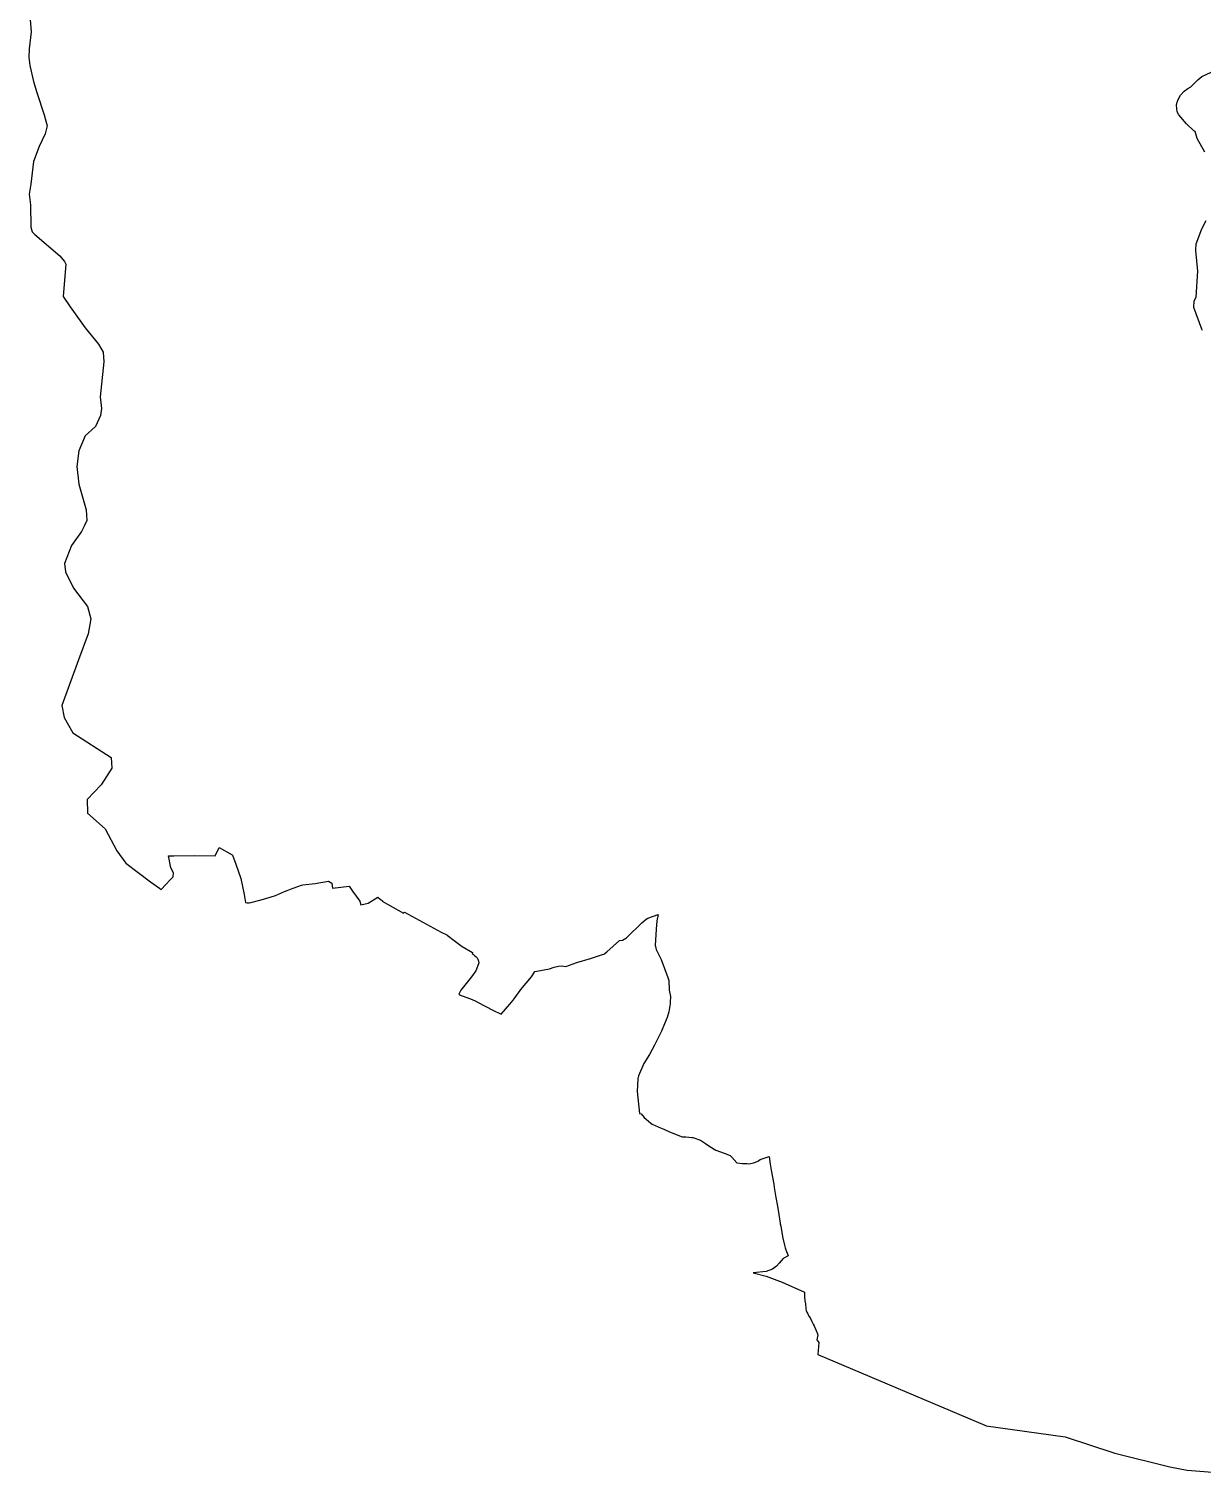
# Model space of a CAD drawing. Extents: x 1206804 to 1210977, y 6152742 to 6157901.
# Drawn here: x 1207280 to 1209129, y 6153662 to 6155939 of the extents above; entities that cross this region are included whole.
import ezdxf

# ---------------------------------------------------------------- set-up
doc = ezdxf.new("R2010")
doc.units = 0
doc.linetypes.add('CONTINU', pattern=[0])
doc.layers.add('1SECTION', color=7, linetype='CONTINU')

msp = doc.modelspace()

# ---------------------------------------------------------------- linework, layer by layer
at = {"layer": '1SECTION'}
for points in [[(1207281.49, 6155960.14), (1207283.57, 6155934.56), (1207280.28, 6155907.65), (1207279.76, 6155894.23), (1207281.04, 6155881.23), (1207287.13, 6155856.09), (1207292.19, 6155838.69), (1207303.78, 6155803.68), (1207308.64, 6155786.17), (1207305.64, 6155773.76), (1207295.96, 6155753.66), (1207287.09, 6155730.06), (1207282.82, 6155694.13), (1207279.98, 6155678.75), (1207282.04, 6155661.76), (1207282.72, 6155626.58), (1207284.96, 6155619.45), (1207289.06, 6155615), (1207328.3, 6155581.22), (1207335.85, 6155572.51), (1207337.96, 6155568.31), (1207333.83, 6155517.1), (1207345.04, 6155500.97), (1207368.49, 6155467.7), (1207389.63, 6155442), (1207396.95, 6155429.27), (1207397.87, 6155414.22), (1207391.97, 6155359.16), (1207394.04, 6155340.75), (1207392.69, 6155329.82), (1207384.72, 6155312.48), (1207368.45, 6155297.41), (1207358.41, 6155274.02), (1207355.09, 6155249.24), (1207358.66, 6155221.55), (1207370.25, 6155180.92), (1207371.13, 6155163.97), (1207366.82, 6155155.25), (1207362.65, 6155146.82), (1207346.78, 6155124.71), (1207335.83, 6155096.24), (1207337.48, 6155083.46), (1207350.23, 6155057.6), (1207372.22, 6155028.78), (1207377.4, 6155008.99), (1207373.01, 6154985.32), (1207357.96, 6154944.63), (1207331.42, 6154872.44), (1207335.52, 6154853.79), (1207349.14, 6154829.61), (1207409.65, 6154790.69), (1207410.6, 6154773.89), (1207393.55, 6154747.64), (1207371.83, 6154724.6), (1207372.19, 6154702.59), (1207400.02, 6154677.95), (1207418.47, 6154643.68), (1207432.75, 6154623.78), (1207471.32, 6154594.64), (1207485.45, 6154584.7), (1207487.97, 6154582.67), (1207495.49, 6154590.2), (1207502.62, 6154597.67), (1207507.32, 6154602.29), (1207507.79, 6154608.95), (1207503.42, 6154616.54), (1207499.59, 6154635.7), (1207503.72, 6154635.78), (1207508.35, 6154635.79), (1207540.4, 6154635.82), (1207573.46, 6154635.58), (1207579.38, 6154648.44), (1207600.16, 6154637.09), (1207600.7, 6154636.41), (1207605.9, 6154622.23), (1207614, 6154599.72), (1207618.92, 6154574.36), (1207621.35, 6154562.02), (1207623.7, 6154561.47), (1207626.9, 6154561.34), (1207629.51, 6154561.82), (1207643.62, 6154565.59), (1207652.98, 6154568.21), (1207668.29, 6154573.22), (1207682.57, 6154579.35), (1207686.96, 6154581.01), (1207691.99, 6154582.92), (1207709.27, 6154589.39), (1207711.32, 6154589.82), (1207730.8, 6154591.76), (1207751.95, 6154595.49), (1207757.13, 6154592.28), (1207758.45, 6154584.71), (1207784.62, 6154587.56), (1207789.68, 6154579.64), (1207801.23, 6154564.06), (1207803.09, 6154558.34), (1207814.25, 6154560.83), (1207829.86, 6154570.33), (1207833.07, 6154567.22), (1207836.64, 6154565.35), (1207837.06, 6154565.11), (1207836.41, 6154563.83), (1207870.14, 6154545.1), (1207871.87, 6154546.48), (1207929.45, 6154515.11), (1207938.56, 6154511.15), (1207938.95, 6154510.46), (1207950, 6154502.18), (1207962.7, 6154492.83), (1207978.75, 6154483.07), (1207978.33, 6154481.51), (1207980.28, 6154480.1), (1207982.76, 6154477.94), (1207984.54, 6154476.26), (1207986.16, 6154474.5), (1207987.41, 6154472.7), (1207988.54, 6154469.31), (1207988.66, 6154466.89), (1207988.41, 6154465.51), (1207983.88, 6154454.15), (1207977.13, 6154445.06), (1207973.09, 6154439.44), (1207960.6, 6154423.85), (1207957.41, 6154417.39), (1207959.12, 6154416.41), (1207960.94, 6154415.56), (1207962.4, 6154414.87), (1207975.57, 6154410.1), (1207982.87, 6154407.03), (1207987.97, 6154404.52), (1208010.83, 6154392.35), (1208023.84, 6154385.73), (1208037.48, 6154401.49), (1208043.1, 6154408.04), (1208044.49, 6154409.97), (1208053.71, 6154423.06), (1208054.9, 6154424.63), (1208072.01, 6154444.83), (1208074.1, 6154448.19), (1208077.09, 6154453.34), (1208086.14, 6154454.93), (1208100.22, 6154457.58), (1208107.62, 6154460.06), (1208114.46, 6154461.38), (1208119.76, 6154462.4), (1208125.95, 6154461.27), (1208143.43, 6154467.36), (1208164.96, 6154473.64), (1208179.02, 6154478.68), (1208183.66, 6154479.78), (1208185.78, 6154480.28), (1208187.47, 6154481.54), (1208190.58, 6154484.29), (1208210.58, 6154502.29), (1208215.24, 6154502.46), (1208221.62, 6154506.31), (1208245.47, 6154530.06), (1208252.32, 6154535.95), (1208255.27, 6154537.3), (1208271.35, 6154543.28), (1208269.07, 6154533.31), (1208268.1, 6154519.73), (1208266.86, 6154494.27), (1208266.98, 6154492.72), (1208268.35, 6154488.13), (1208269.69, 6154484.97), (1208273.74, 6154477.48), (1208275.91, 6154472.37), (1208286.52, 6154443.84), (1208288.25, 6154438.96), (1208288.8, 6154423.94), (1208290.61, 6154413.94), (1208290.46, 6154404.99), (1208290.23, 6154402.06), (1208288.32, 6154389.63), (1208285.39, 6154380.89), (1208281.65, 6154370.55), (1208276.67, 6154359.41), (1208265.48, 6154337.34), (1208261.82, 6154330.11), (1208257.85, 6154322.28), (1208249.08, 6154308.12), (1208240.61, 6154288.67), (1208239.47, 6154284.12), (1208238.18, 6154263.9), (1208242.24, 6154229.13), (1208244.78, 6154228.59), (1208249.42, 6154222.86), (1208252.36, 6154220.28), (1208259.88, 6154214.07), (1208262.22, 6154212.44), (1208271.36, 6154208.34), (1208281.2, 6154204.04), (1208289.49, 6154200.47), (1208309.42, 6154192.63), (1208315.13, 6154192.35), (1208324.39, 6154191.78), (1208326.15, 6154191.42), (1208338.24, 6154187.33), (1208346.04, 6154181.84), (1208351.03, 6154178.47), (1208359.48, 6154173.02), (1208362.3, 6154171.51), (1208375.46, 6154166.9), (1208384.97, 6154163.35), (1208387.28, 6154160.52), (1208395.31, 6154151.49), (1208404.5, 6154150.63), (1208411.33, 6154150.28), (1208414.53, 6154150.25), (1208419.66, 6154151.14), (1208421.76, 6154151.48), (1208424.88, 6154152.58), (1208428.36, 6154154.42), (1208429.99, 6154155.32), (1208432.25, 6154156.87), (1208446.18, 6154161.66), (1208448.14, 6154149.24), (1208449.56, 6154139.89), (1208453.49, 6154117.79), (1208454.16, 6154112.81), (1208457.02, 6154096.76), (1208459.34, 6154083.27), (1208461.42, 6154070.4), (1208463.74, 6154056.46), (1208463.91, 6154055.45), (1208464.57, 6154051.68), (1208466.84, 6154038.66), (1208467.83, 6154032.98), (1208470.36, 6154021.91), (1208471.55, 6154017.42), (1208472.63, 6154014.44), (1208475.88, 6154006.41), (1208476.55, 6154005.11), (1208468.36, 6154000.73), (1208462.28, 6153993.53), (1208458.03, 6153988.61), (1208451.66, 6153983.81), (1208441.4, 6153980.31), (1208421.28, 6153978.32), (1208441.66, 6153972.83), (1208466.67, 6153963.43), (1208502.19, 6153947.49), (1208502.23, 6153941.12), (1208502.75, 6153934.15), (1208503.4, 6153929.22), (1208504.19, 6153921.87), (1208504.46, 6153918.95), (1208505.9, 6153916.07), (1208507.04, 6153913.76), (1208507.65, 6153912.29), (1208508.9, 6153910.03), (1208509.59, 6153909.13), (1208511.24, 6153906.23), (1208513.72, 6153901.66), (1208515.92, 6153897.28), (1208517.3, 6153894.76), (1208519.73, 6153888.54), (1208522.56, 6153882.17), (1208523.11, 6153880.64), (1208521.32, 6153872.43), (1208524.68, 6153868.25), (1208522.99, 6153849.34), (1208786.04, 6153738.1), (1208788.56, 6153737.03), (1208912.61, 6153719.41), (1208991.22, 6153693.81), (1209077.97, 6153672.32), (1209104.94, 6153667.37), (1209164.89, 6153662.46)], [(1209133.02, 6155744.56), (1209121, 6155766.3), (1209117.72, 6155777.32), (1209115.44, 6155778.46), (1209103.91, 6155789.51), (1209091.82, 6155803.43), (1209089.34, 6155808.24), (1209088.55, 6155813.4), (1209088.44, 6155818.95), (1209089.49, 6155823.54), (1209091.05, 6155828), (1209094.32, 6155834.87), (1209100.13, 6155840.93), (1209106.11, 6155845.17), (1209110.7, 6155847.94), (1209121.98, 6155858.79), (1209128.09, 6155863.88), (1209142.87, 6155871.08)], [(1209129.37, 6155463.62), (1209128.18, 6155465.82), (1209115.4, 6155499.97), (1209116.02, 6155510.39), (1209119.05, 6155516.01), (1209122, 6155557.21), (1209118.98, 6155589.72), (1209119.41, 6155600.18), (1209128.28, 6155623.9), (1209135.11, 6155637.13)]]:
    msp.add_lwpolyline(points, dxfattribs=at)

doc.saveas('drawing.dxf')
